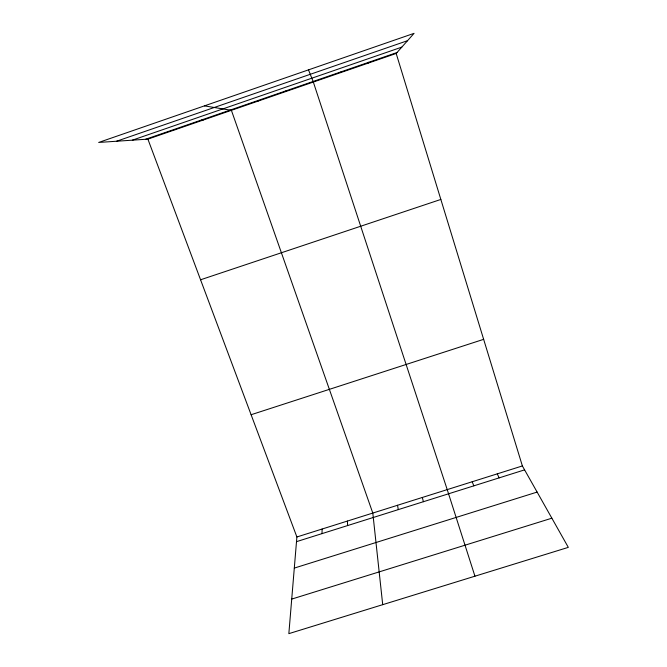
<?xml version="1.0" encoding="UTF-8"?>
<svg xmlns="http://www.w3.org/2000/svg" width="667" height="667" viewBox="0 0 667 667"><rect width="100%" height="100%" fill="white"/><g stroke="black" fill="none" stroke-linecap="round" stroke-linejoin="round"><path stroke-width="1" d="M322.011 533.625L322.111 529.031M147.891 139.128L296.89 536.977L288.844 633.65L568.317 547.365L522.378 465.941L396.181 53.46L414.057 33.35L98.683 142.446L147.891 139.128L396.181 53.46M340.845 72.553L340.97 71.861M368.467 63.023L368.943 62.206M116.575 141.237L407.537 40.687M132.341 140.17L401.817 47.124M145.573 139.278L397.023 52.518M200.567 279.781L440.845 199.441M251.109 414.724L483.65 339.336M296.89 536.977L522.378 465.941M296.498 541.654L524.596 469.868M294.297 568.084L537.127 492.079M291.721 599.091L551.859 518.192M173.645 129.59L175.621 129.556M201.826 119.868L203.452 119.952M204.419 105.87L231.391 110.313L372.803 513.065L382.708 604.669M257.679 100.6L258.604 100.925M285.343 91.054L285.918 91.504M497.248 473.862L499.166 477.872M472.194 481.749L473.82 485.843M308.504 69.86L313.332 82.049L447.224 489.62L474.946 576.196M422.336 497.457L423.387 501.717M397.532 505.269L398.291 509.613M347.415 521.06L347.599 525.571"/></g></svg>
